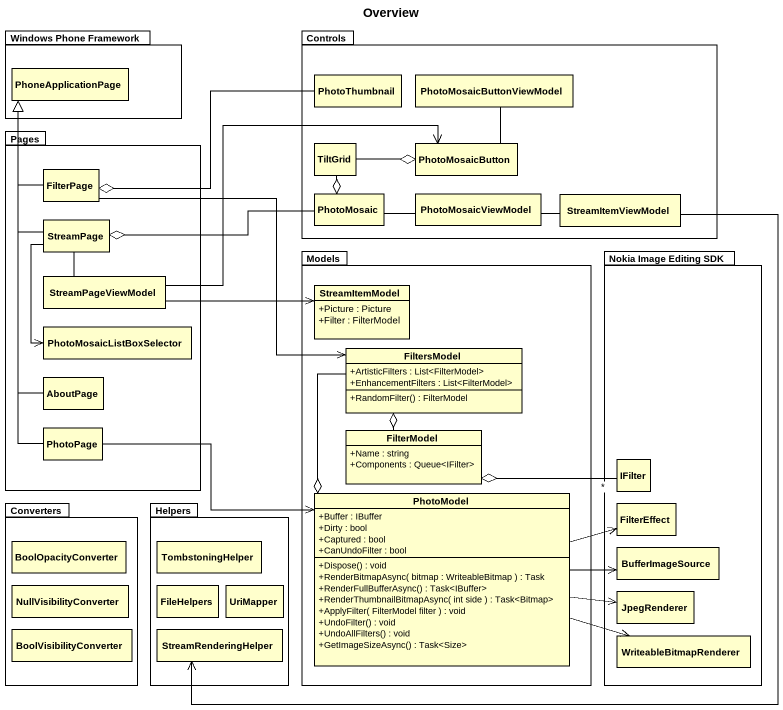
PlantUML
@startuml
title Overview
hide circle
hide empty members
skinparam classAttributeIconSize 0
package "Windows Phone Framework" as Windows_Phone_Framework {
  class PhoneApplicationPage
}
package Controls {
  class PhotoThumbnail
  class PhotoMosaicButtonViewModel
  class TiltGrid
  class PhotoMosaicButton
  class PhotoMosaic
  class PhotoMosaicViewModel
  class StreamItemViewModel
}
package Pages {
  class FilterPage
  class StreamPage
  class StreamPageViewModel
  class PhotoMosaicListBoxSelector
  class AboutPage
  class PhotoPage
}
package Models {
  class StreamItemModel {
    +Picture : Picture
    +Filter : FilterModel
  }
  class FiltersModel {
    +ArtisticFilters : List<FilterModel>
    +EnhancementFilters : List<FilterModel>
    +RandomFilter() : FilterModel
  }
  class FilterModel {
    +Name : string
    +Components : Queue<IFilter>
  }
  class PhotoModel {
    +Buffer : IBuffer
    +Dirty : bool
    +Captured : bool
    +CanUndoFilter : bool
    +Dispose() : void
    +RenderBitmapAsync( bitmap : WriteableBitmap ) : Task
    +RenderFullBufferAsync() : Task<IBuffer>
    +RenderThumbnailBitmapAsync( int side ) : Task<Bitmap>
    +ApplyFilter( FilterModel filter ) : void
    +UndoFilter() : void
    +UndoAllFilters() : void
    +GetImageSizeAsync() : Task~<Size>
  }
}
package "Nokia Image Editing SDK" as Nokia_Image_Editing_SDK {
  class IFilter
  class FilterEffect
  class BufferImageSource
  class JpegRenderer
  class WriteableBitmapRenderer
}
package Converters {
  class BoolOpacityConverter
  class NullVisibilityConverter
  class BoolVisibilityConverter
}
package Helpers {
  class TombstoningHelper
  class FileHelpers
  class UriMapper
  class StreamRenderingHelper
}
PhotoMosaicButton -up- PhotoMosaicButtonViewModel
PhotoMosaicButton o-left- TiltGrid
FilterPage -up-|> PhoneApplicationPage
FilterPage o-right- PhotoThumbnail
FilterPage -right-> FiltersModel
StreamPage -up-|> PhoneApplicationPage
StreamPage o-right- PhotoMosaic
StreamPage -- StreamPageViewModel
StreamPage --> PhotoMosaicListBoxSelector
PhotoMosaic o-up- TiltGrid
PhotoMosaic -right- PhotoMosaicViewModel
PhotoMosaicViewModel -right- StreamItemViewModel
StreamItemViewModel --> StreamRenderingHelper
StreamPageViewModel -right-> PhotoMosaicButton
StreamPageViewModel -right-> StreamItemModel
AboutPage -up-|> PhoneApplicationPage
FiltersModel o-- FilterModel
PhotoPage -up-|> PhoneApplicationPage
PhotoPage -right-> PhotoModel
FilterModel o-right- "*" IFilter
PhotoModel o-up- FiltersModel
PhotoModel -right-> FilterEffect
PhotoModel -right-> BufferImageSource
PhotoModel -right-> JpegRenderer
PhotoModel -right-> WriteableBitmapRenderer
@enduml
